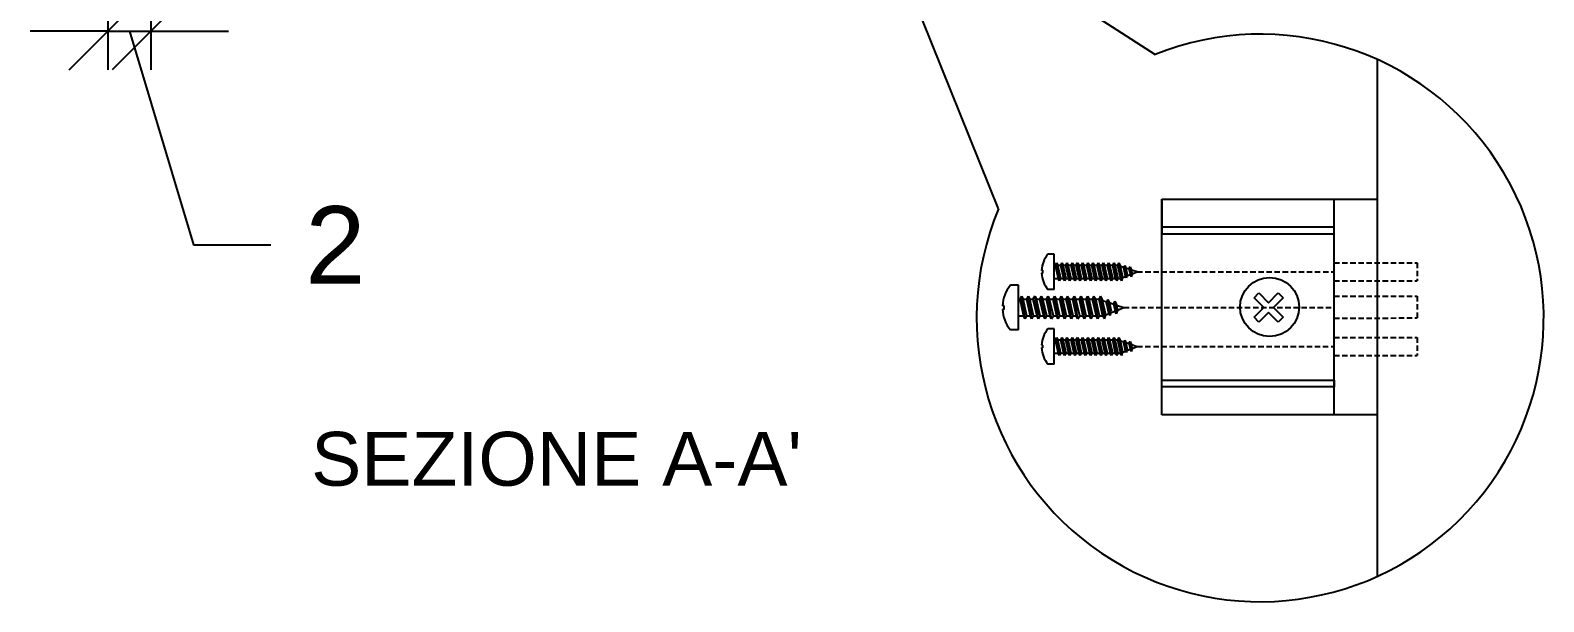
# Model space of a CAD drawing. Header units: millimetres. Extents: x 923 to 1301, y 1500 to 1757.
# Drawn here: x 1078.9 to 1149.2, y 1611.1 to 1637.6 of the extents above; entities that cross this region are included whole.
import ezdxf

# ---------------------------------------------------------------- set-up
doc = ezdxf.new("R2010")
doc.units = ezdxf.units.MM
doc.linetypes.add('HIDDEN', pattern=[0.375, 0.25, -0.125])
for name, color, linetype in [('ARREDI', 1, 'Continuous'), ('DETTAGLI', 9, 'Continuous'), ('QUOTE', 3, 'Continuous'), ('TRATTEGGIO', 5, 'HIDDEN'), ('VITI E CERNIERE', 8, 'Continuous')]:
    doc.layers.add(name, color=color, linetype=linetype)
doc.styles.add('ARIAL', font='arial.ttf')
doc.dimstyles.new('TICK_36', dxfattribs={"dimtxt": 3.6, "dimasz": 3.6, "dimexe": 1.8, "dimexo": 1.2, "dimgap": 1.8, "dimtad": 0, "dimdec": 0, "dimzin": 0, "dimdsep": 46, "dimtxsty": 'ARIAL', "dimblk": 'OBLIQUE', "dimcen": 1.8, "dimdle": 1.8, "dimclrd": 256, "dimclrt": 256, "dimadec": 0, "dimazin": 0, "dimtfac": 1, "dimtdec": 0, "dimtmove": 1, "dimatfit": 3, "dimldrblk": 'OPEN90', "dimfxl": 1, "dimtfill": 1, "dimtolj": 1, "dimtzin": 0, "dimarcsym": 0})

# ---------------------------------------------------------------- blocks, each defined once
blk = doc.blocks.new('_Oblique')
at = {"color": 0, "linetype": 'ByBlock', "lineweight": -2}
blk.add_line((-0.5, -0.5), (0.5, 0.5), dxfattribs=at)
blk = doc.blocks.new('*D155')
at = {"layer": 'Defpoints', "color": 0, "transparency": 16777216}
for p in [(1082.511, 1639.55), (1084.511, 1639.55), (1084.511, 1637.531)]:
    blk.add_point(p, dxfattribs=at)
at = {"layer": 'QUOTE', "color": 0, "lineweight": -2, "transparency": 16777216}
for p, q in [((1082.511, 1638.35), (1082.511, 1635.731)), ((1084.511, 1638.35), (1084.511, 1635.731))]:
    blk.add_line(p, q, dxfattribs=at)
at = {"layer": 'QUOTE', "lineweight": -2, "transparency": 16777216}
for p, q in [((1082.511, 1637.531), (1078.911, 1637.531)), ((1082.511, 1637.531), (1084.511, 1637.531)), ((1082.511, 1637.531), (1084.511, 1637.531)), ((1083.511, 1637.531), (1086.488, 1627.609)), ((1084.511, 1637.531), (1088.111, 1637.531)), ((1086.488, 1627.609), (1090.088, 1627.609))]:
    blk.add_line(p, q, dxfattribs=at)
at = {"layer": 'QUOTE', "lineweight": -2, "transparency": 16777216, "xscale": 3.6, "yscale": 3.6, "zscale": 3.6}
blk.add_blockref('_Oblique', (1082.511, 1637.531), dxfattribs=at)
at = {"layer": 'QUOTE', "lineweight": -2, "transparency": 16777216, "xscale": 3.6, "yscale": 3.6, "zscale": 3.6, "rotation": 180}
blk.add_blockref('_Oblique', (1084.511, 1637.531), dxfattribs=at)
at = {"layer": 'QUOTE', "transparency": 16777216, "insert": (1093.08, 1627.609), "char_height": 3.6, "attachment_point": 5, "style": 'ARIAL', "bg_fill": 3, "box_fill_scale": 1.1, "bg_fill_color": 256, "bg_fill_true_color": 13158600, "bg_fill_transparency": 0}
blk.add_mtext('\\A1;2', dxfattribs=at)
blk = doc.blocks.new('_Open90')
at = {"color": 0, "linetype": 'ByBlock', "lineweight": -2}
for p, q in [((-0.5, 0.5), (0, 0)), ((0, 0), (-1, 0)), ((0, 0), (-0.5, -0.5))]:
    blk.add_line(p, q, dxfattribs=at)

msp = doc.modelspace()

# ---------------------------------------------------------------- linework, layer by layer
for p, q in [((1126.451, 1627.186), (1126.16, 1627.186)), ((1126.451, 1627.186), (1126.16, 1627.186)), ((1126.451, 1625.546), (1126.451, 1627.186)), ((1126.451, 1625.546), (1126.451, 1627.186)), ((1125.926, 1626.432), (1125.87, 1626.432)), ((1125.926, 1626.432), (1125.87, 1626.432)), ((1125.926, 1626.301), (1125.87, 1626.301)), ((1125.926, 1626.301), (1125.87, 1626.301)), ((1125.926, 1626.301), (1125.926, 1626.432)), ((1125.926, 1626.301), (1125.926, 1626.432)), ((1126.451, 1626.675), (1126.502, 1626.675)), ((1126.451, 1626.675), (1126.502, 1626.675)), ((1126.564, 1626.783), (1126.502, 1626.675)), ((1126.564, 1626.783), (1126.502, 1626.675)), ((1126.502, 1626.675), (1126.639, 1626.058)), ((1126.502, 1626.675), (1126.639, 1626.058)), ((1126.564, 1626.783), (1126.626, 1626.675)), ((1126.702, 1625.949), (1126.564, 1626.783)), ((1126.564, 1626.783), (1126.626, 1626.675)), ((1126.702, 1625.949), (1126.564, 1626.783)), ((1126.626, 1626.675), (1126.743, 1626.675)), ((1126.764, 1626.058), (1126.626, 1626.675)), ((1126.626, 1626.675), (1126.743, 1626.675)), ((1126.764, 1626.058), (1126.626, 1626.675)), ((1126.805, 1626.783), (1126.743, 1626.675)), ((1126.805, 1626.783), (1126.743, 1626.675)), ((1126.743, 1626.675), (1126.881, 1626.058)), ((1126.743, 1626.675), (1126.881, 1626.058)), ((1126.805, 1626.783), (1126.867, 1626.675)), ((1126.943, 1625.949), (1126.805, 1626.783)), ((1126.805, 1626.783), (1126.867, 1626.675)), ((1126.943, 1625.949), (1126.805, 1626.783)), ((1126.867, 1626.675), (1126.984, 1626.675)), ((1127.005, 1626.058), (1126.867, 1626.675)), ((1126.867, 1626.675), (1126.984, 1626.675)), ((1127.005, 1626.058), (1126.867, 1626.675)), ((1127.046, 1626.783), (1126.984, 1626.675)), ((1127.046, 1626.783), (1126.984, 1626.675)), ((1126.984, 1626.675), (1127.122, 1626.058)), ((1126.984, 1626.675), (1127.122, 1626.058)), ((1127.046, 1626.783), (1127.109, 1626.675)), ((1127.184, 1625.949), (1127.046, 1626.783)), ((1127.046, 1626.783), (1127.109, 1626.675)), ((1127.184, 1625.949), (1127.046, 1626.783)), ((1127.109, 1626.675), (1127.225, 1626.675)), ((1127.246, 1626.058), (1127.109, 1626.675)), ((1127.109, 1626.675), (1127.225, 1626.675)), ((1127.246, 1626.058), (1127.109, 1626.675)), ((1127.287, 1626.783), (1127.225, 1626.675)), ((1127.287, 1626.783), (1127.225, 1626.675)), ((1127.225, 1626.675), (1127.363, 1626.058)), ((1127.225, 1626.675), (1127.363, 1626.058)), ((1127.287, 1626.783), (1127.35, 1626.675)), ((1127.425, 1625.949), (1127.287, 1626.783)), ((1127.287, 1626.783), (1127.35, 1626.675)), ((1127.425, 1625.949), (1127.287, 1626.783)), ((1127.35, 1626.675), (1127.466, 1626.675)), ((1127.488, 1626.058), (1127.35, 1626.675)), ((1127.35, 1626.675), (1127.466, 1626.675)), ((1127.488, 1626.058), (1127.35, 1626.675)), ((1127.529, 1626.783), (1127.466, 1626.675)), ((1127.529, 1626.783), (1127.466, 1626.675)), ((1127.466, 1626.675), (1127.604, 1626.058)), ((1127.466, 1626.675), (1127.604, 1626.058)), ((1127.529, 1626.783), (1127.591, 1626.675)), ((1127.666, 1625.949), (1127.529, 1626.783)), ((1127.529, 1626.783), (1127.591, 1626.675)), ((1127.666, 1625.949), (1127.529, 1626.783)), ((1127.591, 1626.675), (1127.707, 1626.675)), ((1127.729, 1626.058), (1127.591, 1626.675)), ((1127.591, 1626.675), (1127.707, 1626.675)), ((1127.729, 1626.058), (1127.591, 1626.675)), ((1127.77, 1626.783), (1127.707, 1626.675)), ((1127.77, 1626.783), (1127.707, 1626.675)), ((1127.707, 1626.675), (1127.845, 1626.058)), ((1127.707, 1626.675), (1127.845, 1626.058)), ((1127.77, 1626.783), (1127.832, 1626.675)), ((1127.908, 1625.949), (1127.77, 1626.783)), ((1127.77, 1626.783), (1127.832, 1626.675)), ((1127.908, 1625.949), (1127.77, 1626.783)), ((1127.832, 1626.675), (1127.949, 1626.675)), ((1127.97, 1626.058), (1127.832, 1626.675)), ((1127.832, 1626.675), (1127.949, 1626.675)), ((1127.97, 1626.058), (1127.832, 1626.675)), ((1128.011, 1626.783), (1127.949, 1626.675)), ((1128.011, 1626.783), (1127.949, 1626.675)), ((1127.949, 1626.675), (1128.086, 1626.058)), ((1127.949, 1626.675), (1128.086, 1626.058)), ((1128.011, 1626.783), (1128.073, 1626.675)), ((1128.149, 1625.949), (1128.011, 1626.783)), ((1128.011, 1626.783), (1128.073, 1626.675)), ((1128.149, 1625.949), (1128.011, 1626.783)), ((1128.073, 1626.675), (1128.19, 1626.675)), ((1128.211, 1626.058), (1128.073, 1626.675)), ((1128.073, 1626.675), (1128.19, 1626.675)), ((1128.211, 1626.058), (1128.073, 1626.675)), ((1128.252, 1626.783), (1128.19, 1626.675)), ((1128.252, 1626.783), (1128.19, 1626.675)), ((1128.19, 1626.675), (1128.328, 1626.058)), ((1128.19, 1626.675), (1128.328, 1626.058)), ((1128.252, 1626.783), (1128.314, 1626.675)), ((1128.39, 1625.949), (1128.252, 1626.783)), ((1128.252, 1626.783), (1128.314, 1626.675)), ((1128.39, 1625.949), (1128.252, 1626.783)), ((1128.314, 1626.675), (1128.431, 1626.675)), ((1128.452, 1626.058), (1128.314, 1626.675)), ((1128.314, 1626.675), (1128.431, 1626.675)), ((1128.452, 1626.058), (1128.314, 1626.675)), ((1128.493, 1626.783), (1128.431, 1626.675)), ((1128.493, 1626.783), (1128.431, 1626.675)), ((1128.431, 1626.675), (1128.569, 1626.058)), ((1128.431, 1626.675), (1128.569, 1626.058)), ((1128.493, 1626.783), (1128.556, 1626.675)), ((1128.631, 1625.949), (1128.493, 1626.783)), ((1128.493, 1626.783), (1128.556, 1626.675)), ((1128.631, 1625.949), (1128.493, 1626.783)), ((1128.556, 1626.675), (1128.672, 1626.675)), ((1128.693, 1626.058), (1128.556, 1626.675)), ((1128.556, 1626.675), (1128.672, 1626.675)), ((1128.693, 1626.058), (1128.556, 1626.675)), ((1128.734, 1626.783), (1128.672, 1626.675)), ((1128.734, 1626.783), (1128.672, 1626.675)), ((1128.672, 1626.675), (1128.81, 1626.058)), ((1128.672, 1626.675), (1128.81, 1626.058)), ((1128.734, 1626.783), (1128.797, 1626.675)), ((1128.872, 1625.949), (1128.734, 1626.783)), ((1128.734, 1626.783), (1128.797, 1626.675)), ((1128.872, 1625.949), (1128.734, 1626.783)), ((1128.797, 1626.675), (1128.913, 1626.675)), ((1128.935, 1626.058), (1128.797, 1626.675)), ((1128.797, 1626.675), (1128.913, 1626.675)), ((1128.935, 1626.058), (1128.797, 1626.675)), ((1128.976, 1626.783), (1128.913, 1626.675)), ((1128.976, 1626.783), (1128.913, 1626.675)), ((1128.913, 1626.675), (1129.051, 1626.058)), ((1128.913, 1626.675), (1129.051, 1626.058)), ((1128.976, 1626.783), (1129.038, 1626.675)), ((1129.113, 1625.949), (1128.976, 1626.783)), ((1128.976, 1626.783), (1129.038, 1626.675)), ((1129.113, 1625.949), (1128.976, 1626.783)), ((1129.038, 1626.675), (1129.154, 1626.675)), ((1129.176, 1626.058), (1129.038, 1626.675)), ((1129.038, 1626.675), (1129.154, 1626.675)), ((1129.176, 1626.058), (1129.038, 1626.675)), ((1129.217, 1626.783), (1129.154, 1626.675)), ((1129.217, 1626.783), (1129.154, 1626.675)), ((1129.154, 1626.675), (1129.292, 1626.058)), ((1129.154, 1626.675), (1129.292, 1626.058)), ((1129.217, 1626.783), (1129.279, 1626.675)), ((1129.355, 1625.949), (1129.217, 1626.783)), ((1129.217, 1626.783), (1129.279, 1626.675)), ((1129.355, 1625.949), (1129.217, 1626.783)), ((1129.279, 1626.675), (1129.396, 1626.675)), ((1129.417, 1626.058), (1129.279, 1626.675)), ((1129.279, 1626.675), (1129.396, 1626.675)), ((1129.417, 1626.058), (1129.279, 1626.675)), ((1129.458, 1626.783), (1129.396, 1626.675)), ((1129.458, 1626.783), (1129.396, 1626.675)), ((1129.396, 1626.675), (1129.533, 1626.058)), ((1129.396, 1626.675), (1129.533, 1626.058)), ((1129.458, 1626.783), (1129.53, 1626.63)), ((1129.596, 1625.949), (1129.458, 1626.783)), ((1129.458, 1626.783), (1129.53, 1626.63)), ((1129.596, 1625.949), (1129.458, 1626.783)), ((1129.53, 1626.63), (1129.683, 1626.579)), ((1129.648, 1626.103), (1129.53, 1626.63)), ((1129.53, 1626.63), (1129.683, 1626.579)), ((1129.648, 1626.103), (1129.53, 1626.63)), ((1129.648, 1626.103), (1129.766, 1626.15)), ((1129.648, 1626.103), (1129.766, 1626.15)), ((1129.727, 1626.656), (1129.665, 1626.548)), ((1129.727, 1626.656), (1129.665, 1626.548)), ((1129.665, 1626.548), (1129.746, 1626.185)), ((1129.665, 1626.548), (1129.746, 1626.185)), ((1129.809, 1626.077), (1129.727, 1626.656)), ((1129.727, 1626.656), (1129.8, 1626.503)), ((1129.809, 1626.077), (1129.727, 1626.656)), ((1129.727, 1626.656), (1129.8, 1626.503)), ((1129.809, 1626.077), (1129.746, 1626.185)), ((1129.809, 1626.077), (1129.746, 1626.185)), ((1129.779, 1626.546), (1129.93, 1626.496)), ((1129.779, 1626.546), (1129.93, 1626.496)), ((1129.861, 1626.23), (1129.8, 1626.503)), ((1129.861, 1626.23), (1129.8, 1626.503)), ((1129.809, 1626.077), (1129.861, 1626.23)), ((1129.809, 1626.077), (1129.861, 1626.23)), ((1129.844, 1626.18), (1129.988, 1626.237)), ((1129.844, 1626.18), (1129.988, 1626.237)), ((1129.844, 1626.18), (1129.856, 1626.185)), ((1129.844, 1626.18), (1129.856, 1626.185)), ((1129.977, 1626.598), (1129.927, 1626.511)), ((1129.977, 1626.598), (1129.927, 1626.511)), ((1129.927, 1626.511), (1129.992, 1626.221)), ((1129.927, 1626.511), (1129.992, 1626.221)), ((1130.042, 1626.135), (1129.977, 1626.598)), ((1129.977, 1626.598), (1130.035, 1626.475)), ((1130.042, 1626.135), (1129.977, 1626.598)), ((1129.977, 1626.598), (1130.035, 1626.475)), ((1130.042, 1626.135), (1129.992, 1626.221)), ((1130.042, 1626.135), (1129.992, 1626.221)), ((1130.083, 1626.257), (1130.035, 1626.475)), ((1130.083, 1626.257), (1130.035, 1626.475)), ((1130.038, 1626.46), (1130.307, 1626.37)), ((1130.038, 1626.46), (1130.307, 1626.37)), ((1130.042, 1626.135), (1130.083, 1626.257)), ((1130.042, 1626.135), (1130.083, 1626.257)), ((1130.08, 1626.273), (1130.307, 1626.363)), ((1130.08, 1626.273), (1130.307, 1626.363)), ((1124.793, 1625.745), (1124.423, 1625.745)), ((1124.793, 1625.745), (1124.423, 1625.745)), ((1124.793, 1623.665), (1124.793, 1625.745)), ((1124.793, 1623.665), (1124.793, 1625.745)), ((1126.451, 1625.546), (1126.16, 1625.546)), ((1126.451, 1625.546), (1126.16, 1625.546)), ((1126.451, 1626.058), (1126.639, 1626.058)), ((1126.451, 1626.058), (1126.639, 1626.058)), ((1126.702, 1625.949), (1126.639, 1626.058)), ((1126.702, 1625.949), (1126.639, 1626.058)), ((1126.702, 1625.949), (1126.764, 1626.058)), ((1126.702, 1625.949), (1126.764, 1626.058)), ((1126.764, 1626.058), (1126.881, 1626.058)), ((1126.764, 1626.058), (1126.881, 1626.058)), ((1126.943, 1625.949), (1126.881, 1626.058)), ((1126.943, 1625.949), (1126.881, 1626.058)), ((1126.943, 1625.949), (1127.005, 1626.058)), ((1126.943, 1625.949), (1127.005, 1626.058)), ((1127.005, 1626.058), (1127.122, 1626.058)), ((1127.005, 1626.058), (1127.122, 1626.058)), ((1127.184, 1625.949), (1127.122, 1626.058)), ((1127.184, 1625.949), (1127.122, 1626.058)), ((1127.184, 1625.949), (1127.246, 1626.058)), ((1127.184, 1625.949), (1127.246, 1626.058)), ((1127.246, 1626.058), (1127.363, 1626.058)), ((1127.246, 1626.058), (1127.363, 1626.058)), ((1127.425, 1625.949), (1127.363, 1626.058)), ((1127.425, 1625.949), (1127.363, 1626.058)), ((1127.425, 1625.949), (1127.488, 1626.058)), ((1127.425, 1625.949), (1127.488, 1626.058)), ((1127.488, 1626.058), (1127.604, 1626.058)), ((1127.488, 1626.058), (1127.604, 1626.058)), ((1127.666, 1625.949), (1127.604, 1626.058)), ((1127.666, 1625.949), (1127.604, 1626.058)), ((1127.666, 1625.949), (1127.729, 1626.058)), ((1127.666, 1625.949), (1127.729, 1626.058)), ((1127.729, 1626.058), (1127.845, 1626.058)), ((1127.729, 1626.058), (1127.845, 1626.058)), ((1127.908, 1625.949), (1127.845, 1626.058)), ((1127.908, 1625.949), (1127.845, 1626.058)), ((1127.908, 1625.949), (1127.97, 1626.058)), ((1127.908, 1625.949), (1127.97, 1626.058)), ((1127.97, 1626.058), (1128.086, 1626.058)), ((1127.97, 1626.058), (1128.086, 1626.058)), ((1128.149, 1625.949), (1128.086, 1626.058)), ((1128.149, 1625.949), (1128.086, 1626.058)), ((1128.149, 1625.949), (1128.211, 1626.058)), ((1128.149, 1625.949), (1128.211, 1626.058)), ((1128.211, 1626.058), (1128.328, 1626.058)), ((1128.211, 1626.058), (1128.328, 1626.058)), ((1128.39, 1625.949), (1128.328, 1626.058)), ((1128.39, 1625.949), (1128.328, 1626.058)), ((1128.39, 1625.949), (1128.452, 1626.058)), ((1128.39, 1625.949), (1128.452, 1626.058)), ((1128.452, 1626.058), (1128.569, 1626.058)), ((1128.452, 1626.058), (1128.569, 1626.058)), ((1128.631, 1625.949), (1128.569, 1626.058)), ((1128.631, 1625.949), (1128.569, 1626.058)), ((1128.631, 1625.949), (1128.693, 1626.058)), ((1128.631, 1625.949), (1128.693, 1626.058)), ((1128.693, 1626.058), (1128.81, 1626.058)), ((1128.693, 1626.058), (1128.81, 1626.058)), ((1128.872, 1625.949), (1128.81, 1626.058)), ((1128.872, 1625.949), (1128.81, 1626.058)), ((1128.872, 1625.949), (1128.935, 1626.058)), ((1128.872, 1625.949), (1128.935, 1626.058)), ((1128.935, 1626.058), (1129.051, 1626.058)), ((1128.935, 1626.058), (1129.051, 1626.058)), ((1129.113, 1625.949), (1129.051, 1626.058)), ((1129.113, 1625.949), (1129.051, 1626.058)), ((1129.113, 1625.949), (1129.176, 1626.058)), ((1129.113, 1625.949), (1129.176, 1626.058)), ((1129.176, 1626.058), (1129.292, 1626.058)), ((1129.176, 1626.058), (1129.292, 1626.058)), ((1129.355, 1625.949), (1129.292, 1626.058)), ((1129.355, 1625.949), (1129.292, 1626.058)), ((1129.355, 1625.949), (1129.417, 1626.058)), ((1129.355, 1625.949), (1129.417, 1626.058)), ((1129.417, 1626.058), (1129.533, 1626.058)), ((1129.417, 1626.058), (1129.533, 1626.058)), ((1129.596, 1625.949), (1129.533, 1626.058)), ((1129.596, 1625.949), (1129.533, 1626.058)), ((1129.596, 1625.949), (1129.648, 1626.103)), ((1129.596, 1625.949), (1129.648, 1626.103)), ((1124.127, 1624.788), (1124.056, 1624.788)), ((1124.127, 1624.788), (1124.056, 1624.788)), ((1124.127, 1624.621), (1124.127, 1624.788)), ((1124.127, 1624.621), (1124.127, 1624.788)), ((1124.793, 1625.096), (1124.857, 1625.096)), ((1124.793, 1625.096), (1124.857, 1625.096)), ((1124.936, 1625.233), (1124.857, 1625.096)), ((1124.936, 1625.233), (1124.857, 1625.096)), ((1124.857, 1625.096), (1125.032, 1624.313)), ((1124.857, 1625.096), (1125.032, 1624.313)), ((1124.936, 1625.233), (1125.015, 1625.096)), ((1125.111, 1624.176), (1124.936, 1625.233)), ((1124.936, 1625.233), (1125.015, 1625.096)), ((1125.111, 1624.176), (1124.936, 1625.233)), ((1125.015, 1625.096), (1125.163, 1625.096)), ((1125.19, 1624.313), (1125.015, 1625.096)), ((1125.015, 1625.096), (1125.163, 1625.096)), ((1125.19, 1624.313), (1125.015, 1625.096)), ((1125.242, 1625.233), (1125.163, 1625.096)), ((1125.242, 1625.233), (1125.163, 1625.096)), ((1125.163, 1625.096), (1125.338, 1624.313)), ((1125.163, 1625.096), (1125.338, 1624.313)), ((1125.242, 1625.233), (1125.321, 1625.096)), ((1125.417, 1624.176), (1125.242, 1625.233)), ((1125.242, 1625.233), (1125.321, 1625.096)), ((1125.417, 1624.176), (1125.242, 1625.233)), ((1125.321, 1625.096), (1125.469, 1625.096)), ((1125.496, 1624.313), (1125.321, 1625.096)), ((1125.321, 1625.096), (1125.469, 1625.096)), ((1125.496, 1624.313), (1125.321, 1625.096)), ((1125.548, 1625.233), (1125.469, 1625.096)), ((1125.548, 1625.233), (1125.469, 1625.096)), ((1125.469, 1625.096), (1125.644, 1624.313)), ((1125.469, 1625.096), (1125.644, 1624.313)), ((1125.548, 1625.233), (1125.627, 1625.096)), ((1125.723, 1624.176), (1125.548, 1625.233)), ((1125.548, 1625.233), (1125.627, 1625.096)), ((1125.723, 1624.176), (1125.548, 1625.233)), ((1125.627, 1625.096), (1125.775, 1625.096)), ((1125.802, 1624.313), (1125.627, 1625.096)), ((1125.627, 1625.096), (1125.775, 1625.096)), ((1125.802, 1624.313), (1125.627, 1625.096)), ((1125.854, 1625.233), (1125.775, 1625.096)), ((1125.854, 1625.233), (1125.775, 1625.096)), ((1125.775, 1625.096), (1125.95, 1624.313)), ((1125.775, 1625.096), (1125.95, 1624.313)), ((1125.854, 1625.233), (1125.933, 1625.096)), ((1126.029, 1624.176), (1125.854, 1625.233)), ((1125.854, 1625.233), (1125.933, 1625.096)), ((1126.029, 1624.176), (1125.854, 1625.233)), ((1125.933, 1625.096), (1126.081, 1625.096)), ((1126.108, 1624.313), (1125.933, 1625.096)), ((1125.933, 1625.096), (1126.081, 1625.096)), ((1126.108, 1624.313), (1125.933, 1625.096)), ((1126.16, 1625.233), (1126.081, 1625.096)), ((1126.16, 1625.233), (1126.081, 1625.096)), ((1126.081, 1625.096), (1126.256, 1624.313)), ((1126.081, 1625.096), (1126.256, 1624.313)), ((1126.16, 1625.233), (1126.239, 1625.096)), ((1126.335, 1624.176), (1126.16, 1625.233)), ((1126.16, 1625.233), (1126.239, 1625.096)), ((1126.335, 1624.176), (1126.16, 1625.233)), ((1126.239, 1625.096), (1126.387, 1625.096)), ((1126.414, 1624.313), (1126.239, 1625.096)), ((1126.239, 1625.096), (1126.387, 1625.096)), ((1126.414, 1624.313), (1126.239, 1625.096)), ((1126.466, 1625.233), (1126.387, 1625.096)), ((1126.466, 1625.233), (1126.387, 1625.096)), ((1126.387, 1625.096), (1126.561, 1624.313)), ((1126.387, 1625.096), (1126.561, 1624.313)), ((1126.466, 1625.233), (1126.545, 1625.096)), ((1126.641, 1624.176), (1126.466, 1625.233)), ((1126.466, 1625.233), (1126.545, 1625.096)), ((1126.641, 1624.176), (1126.466, 1625.233)), ((1126.545, 1625.096), (1126.693, 1625.096)), ((1126.72, 1624.313), (1126.545, 1625.096)), ((1126.545, 1625.096), (1126.693, 1625.096)), ((1126.72, 1624.313), (1126.545, 1625.096)), ((1126.772, 1625.233), (1126.693, 1625.096)), ((1126.772, 1625.233), (1126.693, 1625.096)), ((1126.693, 1625.096), (1126.867, 1624.313)), ((1126.693, 1625.096), (1126.867, 1624.313)), ((1126.772, 1625.233), (1126.851, 1625.096)), ((1126.946, 1624.176), (1126.772, 1625.233)), ((1126.772, 1625.233), (1126.851, 1625.096)), ((1126.946, 1624.176), (1126.772, 1625.233)), ((1126.851, 1625.096), (1126.998, 1625.096)), ((1127.026, 1624.313), (1126.851, 1625.096)), ((1126.851, 1625.096), (1126.998, 1625.096)), ((1127.026, 1624.313), (1126.851, 1625.096)), ((1127.078, 1625.233), (1126.998, 1625.096)), ((1127.078, 1625.233), (1126.998, 1625.096)), ((1126.998, 1625.096), (1127.173, 1624.313)), ((1126.998, 1625.096), (1127.173, 1624.313)), ((1127.078, 1625.233), (1127.157, 1625.096)), ((1127.252, 1624.176), (1127.078, 1625.233)), ((1127.078, 1625.233), (1127.157, 1625.096)), ((1127.252, 1624.176), (1127.078, 1625.233)), ((1127.157, 1625.096), (1127.304, 1625.096)), ((1127.332, 1624.313), (1127.157, 1625.096)), ((1127.157, 1625.096), (1127.304, 1625.096)), ((1127.332, 1624.313), (1127.157, 1625.096)), ((1127.384, 1625.233), (1127.304, 1625.096)), ((1127.384, 1625.233), (1127.304, 1625.096)), ((1127.304, 1625.096), (1127.479, 1624.313)), ((1127.304, 1625.096), (1127.479, 1624.313)), ((1127.384, 1625.233), (1127.463, 1625.096)), ((1127.558, 1624.176), (1127.384, 1625.233)), ((1127.384, 1625.233), (1127.463, 1625.096)), ((1127.558, 1624.176), (1127.384, 1625.233)), ((1127.463, 1625.096), (1127.61, 1625.096)), ((1127.637, 1624.313), (1127.463, 1625.096)), ((1127.463, 1625.096), (1127.61, 1625.096)), ((1127.637, 1624.313), (1127.463, 1625.096)), ((1127.689, 1625.233), (1127.61, 1625.096)), ((1127.689, 1625.233), (1127.61, 1625.096)), ((1127.61, 1625.096), (1127.785, 1624.313)), ((1127.61, 1625.096), (1127.785, 1624.313)), ((1127.689, 1625.233), (1127.769, 1625.096)), ((1127.864, 1624.176), (1127.689, 1625.233)), ((1127.689, 1625.233), (1127.769, 1625.096)), ((1127.864, 1624.176), (1127.689, 1625.233)), ((1127.769, 1625.096), (1127.916, 1625.096)), ((1127.943, 1624.313), (1127.769, 1625.096)), ((1127.769, 1625.096), (1127.916, 1625.096)), ((1127.943, 1624.313), (1127.769, 1625.096)), ((1127.995, 1625.233), (1127.916, 1625.096)), ((1127.995, 1625.233), (1127.916, 1625.096)), ((1127.916, 1625.096), (1128.091, 1624.313)), ((1127.916, 1625.096), (1128.091, 1624.313)), ((1127.995, 1625.233), (1128.075, 1625.096)), ((1128.17, 1624.176), (1127.995, 1625.233)), ((1127.995, 1625.233), (1128.075, 1625.096)), ((1128.17, 1624.176), (1127.995, 1625.233)), ((1128.075, 1625.096), (1128.222, 1625.096)), ((1128.249, 1624.313), (1128.075, 1625.096)), ((1128.075, 1625.096), (1128.222, 1625.096)), ((1128.249, 1624.313), (1128.075, 1625.096)), ((1128.301, 1625.233), (1128.222, 1625.096)), ((1128.301, 1625.233), (1128.222, 1625.096)), ((1128.222, 1625.096), (1128.397, 1624.313)), ((1128.222, 1625.096), (1128.397, 1624.313)), ((1128.301, 1625.233), (1128.38, 1625.096)), ((1128.476, 1624.176), (1128.301, 1625.233)), ((1128.301, 1625.233), (1128.38, 1625.096)), ((1128.476, 1624.176), (1128.301, 1625.233)), ((1128.38, 1625.096), (1128.528, 1625.096)), ((1128.555, 1624.313), (1128.38, 1625.096)), ((1128.38, 1625.096), (1128.528, 1625.096)), ((1128.555, 1624.313), (1128.38, 1625.096)), ((1128.607, 1625.233), (1128.528, 1625.096)), ((1128.607, 1625.233), (1128.528, 1625.096)), ((1128.528, 1625.096), (1128.703, 1624.313)), ((1128.528, 1625.096), (1128.703, 1624.313)), ((1128.607, 1625.233), (1128.699, 1625.039)), ((1128.782, 1624.176), (1128.607, 1625.233)), ((1128.607, 1625.233), (1128.699, 1625.039)), ((1128.782, 1624.176), (1128.607, 1625.233)), ((1128.699, 1625.039), (1128.893, 1624.974)), ((1128.848, 1624.37), (1128.699, 1625.039)), ((1128.699, 1625.039), (1128.893, 1624.974)), ((1128.848, 1624.37), (1128.699, 1625.039)), ((1128.949, 1625.072), (1128.87, 1624.935)), ((1128.949, 1625.072), (1128.87, 1624.935)), ((1128.87, 1624.935), (1128.973, 1624.474)), ((1128.87, 1624.935), (1128.973, 1624.474)), ((1129.052, 1624.337), (1128.949, 1625.072)), ((1128.949, 1625.072), (1129.041, 1624.878)), ((1129.052, 1624.337), (1128.949, 1625.072)), ((1128.949, 1625.072), (1129.041, 1624.878)), ((1129.015, 1624.933), (1129.206, 1624.869)), ((1129.015, 1624.933), (1129.206, 1624.869)), ((1129.118, 1624.532), (1129.041, 1624.878)), ((1129.118, 1624.532), (1129.041, 1624.878)), ((1129.265, 1624.999), (1129.202, 1624.889)), ((1129.265, 1624.999), (1129.202, 1624.889)), ((1129.202, 1624.889), (1129.284, 1624.52)), ((1129.202, 1624.889), (1129.284, 1624.52)), ((1129.348, 1624.411), (1129.265, 1624.999)), ((1129.265, 1624.999), (1129.339, 1624.843)), ((1129.348, 1624.411), (1129.265, 1624.999)), ((1129.265, 1624.999), (1129.339, 1624.843)), ((1129.401, 1624.566), (1129.339, 1624.843)), ((1129.401, 1624.566), (1129.339, 1624.843)), ((1129.343, 1624.823), (1129.685, 1624.709)), ((1129.343, 1624.823), (1129.685, 1624.709)), ((1124.127, 1624.621), (1124.056, 1624.621)), ((1124.127, 1624.621), (1124.056, 1624.621)), ((1124.793, 1624.313), (1125.032, 1624.313)), ((1124.793, 1624.313), (1125.032, 1624.313)), ((1125.111, 1624.176), (1125.032, 1624.313)), ((1125.111, 1624.176), (1125.032, 1624.313)), ((1125.111, 1624.176), (1125.19, 1624.313)), ((1125.111, 1624.176), (1125.19, 1624.313)), ((1125.19, 1624.313), (1125.338, 1624.313)), ((1125.19, 1624.313), (1125.338, 1624.313)), ((1125.417, 1624.176), (1125.338, 1624.313)), ((1125.417, 1624.176), (1125.338, 1624.313)), ((1125.417, 1624.176), (1125.496, 1624.313)), ((1125.417, 1624.176), (1125.496, 1624.313)), ((1125.496, 1624.313), (1125.644, 1624.313)), ((1125.496, 1624.313), (1125.644, 1624.313)), ((1125.723, 1624.176), (1125.644, 1624.313)), ((1125.723, 1624.176), (1125.644, 1624.313)), ((1125.723, 1624.176), (1125.802, 1624.313)), ((1125.723, 1624.176), (1125.802, 1624.313)), ((1125.802, 1624.313), (1125.95, 1624.313)), ((1125.802, 1624.313), (1125.95, 1624.313)), ((1126.029, 1624.176), (1125.95, 1624.313)), ((1126.029, 1624.176), (1125.95, 1624.313)), ((1126.029, 1624.176), (1126.108, 1624.313)), ((1126.029, 1624.176), (1126.108, 1624.313)), ((1126.108, 1624.313), (1126.256, 1624.313)), ((1126.108, 1624.313), (1126.256, 1624.313)), ((1126.335, 1624.176), (1126.256, 1624.313)), ((1126.335, 1624.176), (1126.256, 1624.313)), ((1126.335, 1624.176), (1126.414, 1624.313)), ((1126.335, 1624.176), (1126.414, 1624.313)), ((1126.414, 1624.313), (1126.561, 1624.313)), ((1126.414, 1624.313), (1126.561, 1624.313)), ((1126.641, 1624.176), (1126.561, 1624.313)), ((1126.641, 1624.176), (1126.561, 1624.313)), ((1126.641, 1624.176), (1126.72, 1624.313)), ((1126.641, 1624.176), (1126.72, 1624.313)), ((1126.72, 1624.313), (1126.867, 1624.313)), ((1126.72, 1624.313), (1126.867, 1624.313)), ((1126.946, 1624.176), (1126.867, 1624.313)), ((1126.946, 1624.176), (1126.867, 1624.313)), ((1126.946, 1624.176), (1127.026, 1624.313)), ((1126.946, 1624.176), (1127.026, 1624.313)), ((1127.026, 1624.313), (1127.173, 1624.313)), ((1127.026, 1624.313), (1127.173, 1624.313)), ((1127.252, 1624.176), (1127.173, 1624.313)), ((1127.252, 1624.176), (1127.173, 1624.313)), ((1127.252, 1624.176), (1127.332, 1624.313)), ((1127.252, 1624.176), (1127.332, 1624.313)), ((1127.332, 1624.313), (1127.479, 1624.313)), ((1127.332, 1624.313), (1127.479, 1624.313)), ((1127.558, 1624.176), (1127.479, 1624.313)), ((1127.558, 1624.176), (1127.479, 1624.313)), ((1127.558, 1624.176), (1127.637, 1624.313)), ((1127.558, 1624.176), (1127.637, 1624.313)), ((1127.637, 1624.313), (1127.785, 1624.313)), ((1127.637, 1624.313), (1127.785, 1624.313)), ((1127.864, 1624.176), (1127.785, 1624.313)), ((1127.864, 1624.176), (1127.785, 1624.313)), ((1127.864, 1624.176), (1127.943, 1624.313)), ((1127.864, 1624.176), (1127.943, 1624.313)), ((1127.943, 1624.313), (1128.091, 1624.313)), ((1127.943, 1624.313), (1128.091, 1624.313)), ((1128.17, 1624.176), (1128.091, 1624.313)), ((1128.17, 1624.176), (1128.091, 1624.313)), ((1128.17, 1624.176), (1128.249, 1624.313)), ((1128.17, 1624.176), (1128.249, 1624.313)), ((1128.249, 1624.313), (1128.397, 1624.313)), ((1128.249, 1624.313), (1128.397, 1624.313)), ((1128.476, 1624.176), (1128.397, 1624.313)), ((1128.476, 1624.176), (1128.397, 1624.313)), ((1128.476, 1624.176), (1128.555, 1624.313)), ((1128.476, 1624.176), (1128.555, 1624.313)), ((1128.555, 1624.313), (1128.703, 1624.313)), ((1128.555, 1624.313), (1128.703, 1624.313)), ((1128.782, 1624.176), (1128.703, 1624.313)), ((1128.782, 1624.176), (1128.703, 1624.313)), ((1128.782, 1624.176), (1128.848, 1624.37)), ((1128.782, 1624.176), (1128.848, 1624.37)), ((1128.848, 1624.37), (1128.999, 1624.43)), ((1128.848, 1624.37), (1128.999, 1624.43)), ((1129.052, 1624.337), (1128.973, 1624.474)), ((1129.052, 1624.337), (1128.973, 1624.474)), ((1129.052, 1624.337), (1129.118, 1624.532)), ((1129.052, 1624.337), (1129.118, 1624.532)), ((1129.097, 1624.469), (1129.28, 1624.541)), ((1129.097, 1624.469), (1129.28, 1624.541)), ((1129.097, 1624.469), (1129.112, 1624.474)), ((1129.097, 1624.469), (1129.112, 1624.474)), ((1129.348, 1624.411), (1129.284, 1624.52)), ((1129.348, 1624.411), (1129.284, 1624.52)), ((1129.348, 1624.411), (1129.401, 1624.566)), ((1129.348, 1624.411), (1129.401, 1624.566)), ((1129.396, 1624.587), (1129.685, 1624.701)), ((1129.396, 1624.587), (1129.685, 1624.701)), ((1124.793, 1623.665), (1124.423, 1623.665)), ((1124.793, 1623.665), (1124.423, 1623.665)), ((1126.451, 1623.722), (1126.16, 1623.722)), ((1126.451, 1623.722), (1126.16, 1623.722)), ((1126.451, 1622.082), (1126.451, 1623.722)), ((1126.451, 1622.082), (1126.451, 1623.722)), ((1126.564, 1623.318), (1126.502, 1623.21)), ((1126.564, 1623.318), (1126.502, 1623.21)), ((1126.564, 1623.318), (1126.626, 1623.21)), ((1126.702, 1622.485), (1126.564, 1623.318)), ((1126.564, 1623.318), (1126.626, 1623.21)), ((1126.702, 1622.485), (1126.564, 1623.318)), ((1126.805, 1623.318), (1126.743, 1623.21)), ((1126.805, 1623.318), (1126.743, 1623.21)), ((1126.805, 1623.318), (1126.867, 1623.21)), ((1126.943, 1622.485), (1126.805, 1623.318)), ((1126.805, 1623.318), (1126.867, 1623.21)), ((1126.943, 1622.485), (1126.805, 1623.318)), ((1127.046, 1623.318), (1126.984, 1623.21)), ((1127.046, 1623.318), (1126.984, 1623.21)), ((1127.046, 1623.318), (1127.109, 1623.21)), ((1127.184, 1622.485), (1127.046, 1623.318)), ((1127.046, 1623.318), (1127.109, 1623.21)), ((1127.184, 1622.485), (1127.046, 1623.318)), ((1127.287, 1623.318), (1127.225, 1623.21)), ((1127.287, 1623.318), (1127.225, 1623.21)), ((1127.287, 1623.318), (1127.35, 1623.21)), ((1127.425, 1622.485), (1127.287, 1623.318)), ((1127.287, 1623.318), (1127.35, 1623.21)), ((1127.425, 1622.485), (1127.287, 1623.318)), ((1127.529, 1623.318), (1127.466, 1623.21)), ((1127.529, 1623.318), (1127.466, 1623.21)), ((1127.529, 1623.318), (1127.591, 1623.21)), ((1127.666, 1622.485), (1127.529, 1623.318)), ((1127.529, 1623.318), (1127.591, 1623.21)), ((1127.666, 1622.485), (1127.529, 1623.318)), ((1127.77, 1623.318), (1127.707, 1623.21)), ((1127.77, 1623.318), (1127.707, 1623.21)), ((1127.77, 1623.318), (1127.832, 1623.21)), ((1127.908, 1622.485), (1127.77, 1623.318)), ((1127.77, 1623.318), (1127.832, 1623.21)), ((1127.908, 1622.485), (1127.77, 1623.318)), ((1128.011, 1623.318), (1127.949, 1623.21)), ((1128.011, 1623.318), (1127.949, 1623.21)), ((1128.011, 1623.318), (1128.073, 1623.21)), ((1128.149, 1622.485), (1128.011, 1623.318)), ((1128.011, 1623.318), (1128.073, 1623.21)), ((1128.149, 1622.485), (1128.011, 1623.318)), ((1128.252, 1623.318), (1128.19, 1623.21)), ((1128.252, 1623.318), (1128.19, 1623.21)), ((1128.252, 1623.318), (1128.314, 1623.21)), ((1128.39, 1622.485), (1128.252, 1623.318)), ((1128.252, 1623.318), (1128.314, 1623.21)), ((1128.39, 1622.485), (1128.252, 1623.318)), ((1128.493, 1623.318), (1128.431, 1623.21)), ((1128.493, 1623.318), (1128.431, 1623.21)), ((1128.493, 1623.318), (1128.556, 1623.21)), ((1128.631, 1622.485), (1128.493, 1623.318)), ((1128.493, 1623.318), (1128.556, 1623.21)), ((1128.631, 1622.485), (1128.493, 1623.318)), ((1128.734, 1623.318), (1128.672, 1623.21)), ((1128.734, 1623.318), (1128.672, 1623.21)), ((1128.734, 1623.318), (1128.797, 1623.21)), ((1128.872, 1622.485), (1128.734, 1623.318)), ((1128.734, 1623.318), (1128.797, 1623.21)), ((1128.872, 1622.485), (1128.734, 1623.318)), ((1128.976, 1623.318), (1128.913, 1623.21)), ((1128.976, 1623.318), (1128.913, 1623.21)), ((1128.976, 1623.318), (1129.038, 1623.21)), ((1129.113, 1622.485), (1128.976, 1623.318)), ((1128.976, 1623.318), (1129.038, 1623.21)), ((1129.113, 1622.485), (1128.976, 1623.318)), ((1129.217, 1623.318), (1129.154, 1623.21)), ((1129.217, 1623.318), (1129.154, 1623.21)), ((1129.217, 1623.318), (1129.279, 1623.21)), ((1129.355, 1622.485), (1129.217, 1623.318)), ((1129.217, 1623.318), (1129.279, 1623.21)), ((1129.355, 1622.485), (1129.217, 1623.318)), ((1129.458, 1623.318), (1129.396, 1623.21)), ((1129.458, 1623.318), (1129.396, 1623.21)), ((1129.458, 1623.318), (1129.53, 1623.165)), ((1129.596, 1622.485), (1129.458, 1623.318)), ((1129.458, 1623.318), (1129.53, 1623.165)), ((1129.596, 1622.485), (1129.458, 1623.318)), ((1125.926, 1622.967), (1125.87, 1622.967)), ((1125.926, 1622.967), (1125.87, 1622.967)), ((1125.926, 1622.836), (1125.87, 1622.836)), ((1125.926, 1622.836), (1125.87, 1622.836)), ((1125.926, 1622.836), (1125.926, 1622.967)), ((1125.926, 1622.836), (1125.926, 1622.967)), ((1126.451, 1623.21), (1126.502, 1623.21)), ((1126.451, 1623.21), (1126.502, 1623.21)), ((1126.502, 1623.21), (1126.639, 1622.593)), ((1126.502, 1623.21), (1126.639, 1622.593)), ((1126.626, 1623.21), (1126.743, 1623.21)), ((1126.764, 1622.593), (1126.626, 1623.21)), ((1126.626, 1623.21), (1126.743, 1623.21)), ((1126.764, 1622.593), (1126.626, 1623.21)), ((1126.743, 1623.21), (1126.881, 1622.593)), ((1126.743, 1623.21), (1126.881, 1622.593)), ((1126.867, 1623.21), (1126.984, 1623.21)), ((1127.005, 1622.593), (1126.867, 1623.21)), ((1126.867, 1623.21), (1126.984, 1623.21)), ((1127.005, 1622.593), (1126.867, 1623.21)), ((1126.984, 1623.21), (1127.122, 1622.593)), ((1126.984, 1623.21), (1127.122, 1622.593)), ((1127.109, 1623.21), (1127.225, 1623.21)), ((1127.246, 1622.593), (1127.109, 1623.21)), ((1127.109, 1623.21), (1127.225, 1623.21)), ((1127.246, 1622.593), (1127.109, 1623.21)), ((1127.225, 1623.21), (1127.363, 1622.593)), ((1127.225, 1623.21), (1127.363, 1622.593)), ((1127.35, 1623.21), (1127.466, 1623.21)), ((1127.488, 1622.593), (1127.35, 1623.21)), ((1127.35, 1623.21), (1127.466, 1623.21)), ((1127.488, 1622.593), (1127.35, 1623.21)), ((1127.466, 1623.21), (1127.604, 1622.593)), ((1127.466, 1623.21), (1127.604, 1622.593)), ((1127.591, 1623.21), (1127.707, 1623.21)), ((1127.729, 1622.593), (1127.591, 1623.21)), ((1127.591, 1623.21), (1127.707, 1623.21)), ((1127.729, 1622.593), (1127.591, 1623.21)), ((1127.707, 1623.21), (1127.845, 1622.593)), ((1127.707, 1623.21), (1127.845, 1622.593)), ((1127.832, 1623.21), (1127.949, 1623.21)), ((1127.97, 1622.593), (1127.832, 1623.21)), ((1127.832, 1623.21), (1127.949, 1623.21)), ((1127.97, 1622.593), (1127.832, 1623.21)), ((1127.949, 1623.21), (1128.086, 1622.593)), ((1127.949, 1623.21), (1128.086, 1622.593)), ((1128.073, 1623.21), (1128.19, 1623.21)), ((1128.211, 1622.593), (1128.073, 1623.21)), ((1128.073, 1623.21), (1128.19, 1623.21)), ((1128.211, 1622.593), (1128.073, 1623.21)), ((1128.19, 1623.21), (1128.328, 1622.593)), ((1128.19, 1623.21), (1128.328, 1622.593)), ((1128.314, 1623.21), (1128.431, 1623.21)), ((1128.452, 1622.593), (1128.314, 1623.21)), ((1128.314, 1623.21), (1128.431, 1623.21)), ((1128.452, 1622.593), (1128.314, 1623.21)), ((1128.431, 1623.21), (1128.569, 1622.593)), ((1128.431, 1623.21), (1128.569, 1622.593)), ((1128.556, 1623.21), (1128.672, 1623.21)), ((1128.693, 1622.593), (1128.556, 1623.21)), ((1128.556, 1623.21), (1128.672, 1623.21)), ((1128.693, 1622.593), (1128.556, 1623.21)), ((1128.672, 1623.21), (1128.81, 1622.593)), ((1128.672, 1623.21), (1128.81, 1622.593)), ((1128.797, 1623.21), (1128.913, 1623.21)), ((1128.935, 1622.593), (1128.797, 1623.21)), ((1128.797, 1623.21), (1128.913, 1623.21)), ((1128.935, 1622.593), (1128.797, 1623.21)), ((1128.913, 1623.21), (1129.051, 1622.593)), ((1128.913, 1623.21), (1129.051, 1622.593)), ((1129.038, 1623.21), (1129.154, 1623.21)), ((1129.176, 1622.593), (1129.038, 1623.21)), ((1129.038, 1623.21), (1129.154, 1623.21)), ((1129.176, 1622.593), (1129.038, 1623.21)), ((1129.154, 1623.21), (1129.292, 1622.593)), ((1129.154, 1623.21), (1129.292, 1622.593)), ((1129.279, 1623.21), (1129.396, 1623.21)), ((1129.417, 1622.593), (1129.279, 1623.21)), ((1129.279, 1623.21), (1129.396, 1623.21)), ((1129.417, 1622.593), (1129.279, 1623.21)), ((1129.396, 1623.21), (1129.533, 1622.593)), ((1129.396, 1623.21), (1129.533, 1622.593)), ((1129.53, 1623.165), (1129.683, 1623.114)), ((1129.648, 1622.638), (1129.53, 1623.165)), ((1129.53, 1623.165), (1129.683, 1623.114)), ((1129.648, 1622.638), (1129.53, 1623.165)), ((1129.596, 1622.485), (1129.648, 1622.638)), ((1129.596, 1622.485), (1129.648, 1622.638)), ((1129.648, 1622.638), (1129.766, 1622.685)), ((1129.648, 1622.638), (1129.766, 1622.685)), ((1129.727, 1623.191), (1129.665, 1623.083)), ((1129.727, 1623.191), (1129.665, 1623.083)), ((1129.665, 1623.083), (1129.746, 1622.72)), ((1129.665, 1623.083), (1129.746, 1622.72)), ((1129.809, 1622.612), (1129.727, 1623.191)), ((1129.727, 1623.191), (1129.8, 1623.038)), ((1129.809, 1622.612), (1129.727, 1623.191)), ((1129.727, 1623.191), (1129.8, 1623.038)), ((1129.809, 1622.612), (1129.746, 1622.72)), ((1129.809, 1622.612), (1129.746, 1622.72)), ((1129.779, 1623.082), (1129.93, 1623.031)), ((1129.779, 1623.082), (1129.93, 1623.031)), ((1129.861, 1622.765), (1129.8, 1623.038)), ((1129.861, 1622.765), (1129.8, 1623.038)), ((1129.809, 1622.612), (1129.861, 1622.765)), ((1129.809, 1622.612), (1129.861, 1622.765)), ((1129.844, 1622.715), (1129.988, 1622.772)), ((1129.844, 1622.715), (1129.988, 1622.772)), ((1129.844, 1622.715), (1129.856, 1622.72)), ((1129.844, 1622.715), (1129.856, 1622.72)), ((1129.977, 1623.133), (1129.927, 1623.047)), ((1129.977, 1623.133), (1129.927, 1623.047)), ((1129.927, 1623.047), (1129.992, 1622.756)), ((1129.927, 1623.047), (1129.992, 1622.756)), ((1130.042, 1622.67), (1129.977, 1623.133)), ((1129.977, 1623.133), (1130.035, 1623.011)), ((1130.042, 1622.67), (1129.977, 1623.133)), ((1129.977, 1623.133), (1130.035, 1623.011)), ((1130.042, 1622.67), (1129.992, 1622.756)), ((1130.042, 1622.67), (1129.992, 1622.756)), ((1130.083, 1622.793), (1130.035, 1623.011)), ((1130.083, 1622.793), (1130.035, 1623.011)), ((1130.038, 1622.995), (1130.307, 1622.905)), ((1130.038, 1622.995), (1130.307, 1622.905)), ((1130.042, 1622.67), (1130.083, 1622.793)), ((1130.042, 1622.67), (1130.083, 1622.793)), ((1130.08, 1622.809), (1130.307, 1622.898)), ((1130.08, 1622.809), (1130.307, 1622.898)), ((1126.451, 1622.082), (1126.16, 1622.082)), ((1126.451, 1622.082), (1126.16, 1622.082)), ((1126.451, 1622.593), (1126.639, 1622.593)), ((1126.451, 1622.593), (1126.639, 1622.593)), ((1126.702, 1622.485), (1126.639, 1622.593)), ((1126.702, 1622.485), (1126.639, 1622.593)), ((1126.702, 1622.485), (1126.764, 1622.593)), ((1126.702, 1622.485), (1126.764, 1622.593)), ((1126.764, 1622.593), (1126.881, 1622.593)), ((1126.764, 1622.593), (1126.881, 1622.593)), ((1126.943, 1622.485), (1126.881, 1622.593)), ((1126.943, 1622.485), (1126.881, 1622.593)), ((1126.943, 1622.485), (1127.005, 1622.593)), ((1126.943, 1622.485), (1127.005, 1622.593)), ((1127.005, 1622.593), (1127.122, 1622.593)), ((1127.005, 1622.593), (1127.122, 1622.593)), ((1127.184, 1622.485), (1127.122, 1622.593)), ((1127.184, 1622.485), (1127.122, 1622.593)), ((1127.184, 1622.485), (1127.246, 1622.593)), ((1127.184, 1622.485), (1127.246, 1622.593)), ((1127.246, 1622.593), (1127.363, 1622.593)), ((1127.246, 1622.593), (1127.363, 1622.593)), ((1127.425, 1622.485), (1127.363, 1622.593)), ((1127.425, 1622.485), (1127.363, 1622.593)), ((1127.425, 1622.485), (1127.488, 1622.593)), ((1127.425, 1622.485), (1127.488, 1622.593)), ((1127.488, 1622.593), (1127.604, 1622.593)), ((1127.488, 1622.593), (1127.604, 1622.593)), ((1127.666, 1622.485), (1127.604, 1622.593)), ((1127.666, 1622.485), (1127.604, 1622.593)), ((1127.666, 1622.485), (1127.729, 1622.593)), ((1127.666, 1622.485), (1127.729, 1622.593)), ((1127.729, 1622.593), (1127.845, 1622.593)), ((1127.729, 1622.593), (1127.845, 1622.593)), ((1127.908, 1622.485), (1127.845, 1622.593)), ((1127.908, 1622.485), (1127.845, 1622.593)), ((1127.908, 1622.485), (1127.97, 1622.593)), ((1127.908, 1622.485), (1127.97, 1622.593)), ((1127.97, 1622.593), (1128.086, 1622.593)), ((1127.97, 1622.593), (1128.086, 1622.593)), ((1128.149, 1622.485), (1128.086, 1622.593)), ((1128.149, 1622.485), (1128.086, 1622.593)), ((1128.149, 1622.485), (1128.211, 1622.593)), ((1128.149, 1622.485), (1128.211, 1622.593)), ((1128.211, 1622.593), (1128.328, 1622.593)), ((1128.211, 1622.593), (1128.328, 1622.593)), ((1128.39, 1622.485), (1128.328, 1622.593)), ((1128.39, 1622.485), (1128.328, 1622.593)), ((1128.39, 1622.485), (1128.452, 1622.593)), ((1128.39, 1622.485), (1128.452, 1622.593)), ((1128.452, 1622.593), (1128.569, 1622.593)), ((1128.452, 1622.593), (1128.569, 1622.593)), ((1128.631, 1622.485), (1128.569, 1622.593)), ((1128.631, 1622.485), (1128.569, 1622.593)), ((1128.631, 1622.485), (1128.693, 1622.593)), ((1128.631, 1622.485), (1128.693, 1622.593)), ((1128.693, 1622.593), (1128.81, 1622.593)), ((1128.693, 1622.593), (1128.81, 1622.593)), ((1128.872, 1622.485), (1128.81, 1622.593)), ((1128.872, 1622.485), (1128.81, 1622.593)), ((1128.872, 1622.485), (1128.935, 1622.593)), ((1128.872, 1622.485), (1128.935, 1622.593)), ((1128.935, 1622.593), (1129.051, 1622.593)), ((1128.935, 1622.593), (1129.051, 1622.593)), ((1129.113, 1622.485), (1129.051, 1622.593)), ((1129.113, 1622.485), (1129.051, 1622.593)), ((1129.113, 1622.485), (1129.176, 1622.593)), ((1129.113, 1622.485), (1129.176, 1622.593)), ((1129.176, 1622.593), (1129.292, 1622.593)), ((1129.176, 1622.593), (1129.292, 1622.593)), ((1129.355, 1622.485), (1129.292, 1622.593)), ((1129.355, 1622.485), (1129.292, 1622.593)), ((1129.355, 1622.485), (1129.417, 1622.593)), ((1129.355, 1622.485), (1129.417, 1622.593)), ((1129.417, 1622.593), (1129.533, 1622.593)), ((1129.417, 1622.593), (1129.533, 1622.593)), ((1129.596, 1622.485), (1129.533, 1622.593)), ((1129.596, 1622.485), (1129.533, 1622.593))]:
    msp.add_line(p, q)
for centre, radius, start, end in [((1127.168, 1626.366), 1.3, 140.88035, 177.10675), ((1127.168, 1626.366), 1.3, 140.88035, 177.10675), ((1127.168, 1626.366), 1.3, 182.89325, 219.11965), ((1127.168, 1626.366), 1.3, 182.89325, 219.11965), ((1130.306, 1626.366), 0.00347, 291.53636, 71.47973), ((1130.306, 1626.366), 0.00347, 291.53636, 71.47973), ((1125.702, 1624.705), 1.649, 140.88035, 177.10675), ((1125.702, 1624.705), 1.649, 140.88035, 177.10675), ((1129.683, 1624.705), 0.00441, 291.53636, 71.47973), ((1129.683, 1624.705), 0.00441, 291.53636, 71.47973), ((1125.702, 1624.705), 1.649, 182.89325, 219.11965), ((1125.702, 1624.705), 1.649, 182.89325, 219.11965), ((1127.168, 1622.902), 1.3, 140.88035, 177.10675), ((1127.168, 1622.902), 1.3, 140.88035, 177.10675), ((1127.168, 1622.902), 1.3, 182.89325, 219.11965), ((1127.168, 1622.902), 1.3, 182.89325, 219.11965), ((1130.306, 1622.902), 0.00347, 291.53636, 71.47973), ((1130.306, 1622.902), 0.00347, 291.53636, 71.47973)]:
    msp.add_arc(centre, radius, start, end)
at = {"layer": 'ARREDI'}
msp.add_line((1141.453, 1636.213), (1141.453, 1612.231), dxfattribs=at)
msp.add_line((1141.453, 1636.213), (1141.453, 1612.231), dxfattribs=at)
at = {"layer": 'DETTAGLI'}
for p, q in [((1117.411, 1645.302), (1131.139, 1636.45)), ((1123.866, 1629.284), (1117.411, 1645.302)), ((1117.411, 1645.302), (1131.139, 1636.45)), ((1123.866, 1629.284), (1117.411, 1645.302))]:
    msp.add_line(p, q, dxfattribs=at)
msp.add_arc((1136.019, 1624.222), 13.165, 157.38811, 111.75773, dxfattribs=at)
msp.add_arc((1136.019, 1624.222), 13.165, 157.38811, 111.75773, dxfattribs=at)
at = {"layer": 'TRATTEGGIO'}
for p, q in [((1130.31, 1626.366), (1139.453, 1626.366)), ((1130.31, 1626.366), (1139.453, 1626.366)), ((1139.453, 1626.783), (1141.453, 1626.783)), ((1139.453, 1626.783), (1143.31, 1626.783)), ((1139.453, 1626.783), (1141.453, 1626.783)), ((1139.453, 1626.783), (1143.31, 1626.783)), ((1139.453, 1626.366), (1139.453, 1626.366)), ((1139.453, 1626.366), (1139.453, 1626.366)), ((1143.31, 1626.783), (1143.31, 1625.949)), ((1143.31, 1626.783), (1143.31, 1625.949)), ((1139.453, 1625.949), (1143.31, 1625.949)), ((1139.453, 1625.949), (1143.31, 1625.949)), ((1129.685, 1624.709), (1139.453, 1624.705)), ((1129.685, 1624.709), (1139.453, 1624.705)), ((1139.453, 1625.233), (1143.31, 1625.233)), ((1139.453, 1625.233), (1143.31, 1625.233)), ((1143.31, 1625.233), (1143.31, 1624.222)), ((1143.31, 1625.233), (1143.31, 1624.222)), ((1139.453, 1624.216), (1143.31, 1624.222)), ((1139.453, 1624.216), (1143.31, 1624.222)), ((1139.451, 1623.322), (1141.451, 1623.322)), ((1139.451, 1623.322), (1143.307, 1623.322)), ((1139.451, 1623.322), (1141.451, 1623.322)), ((1139.451, 1623.322), (1143.307, 1623.322)), ((1143.307, 1623.322), (1143.307, 1622.488)), ((1143.307, 1623.322), (1143.307, 1622.488)), ((1130.307, 1622.905), (1139.451, 1622.905)), ((1130.307, 1622.905), (1139.451, 1622.905)), ((1130.307, 1622.898), (1139.453, 1622.898)), ((1130.307, 1622.898), (1139.453, 1622.898)), ((1139.451, 1622.488), (1143.307, 1622.488)), ((1139.451, 1622.488), (1143.307, 1622.488))]:
    msp.add_line(p, q, dxfattribs=at)
at = {"layer": 'VITI E CERNIERE'}
for p, q in [((1131.453, 1619.729), (1131.453, 1629.729)), ((1131.453, 1629.729), (1141.453, 1629.729)), ((1131.453, 1629.729), (1131.453, 1628.129)), ((1131.453, 1619.729), (1131.453, 1629.729)), ((1131.453, 1629.729), (1141.453, 1629.729)), ((1131.453, 1629.729), (1131.453, 1628.129)), ((1139.453, 1619.729), (1139.453, 1629.729)), ((1139.453, 1619.729), (1139.453, 1629.729)), ((1139.453, 1628.429), (1131.453, 1628.429)), ((1139.453, 1628.429), (1131.453, 1628.429)), ((1139.453, 1628.129), (1139.453, 1628.429)), ((1139.453, 1628.129), (1139.453, 1628.429)), ((1131.453, 1628.129), (1139.453, 1628.129)), ((1131.453, 1628.129), (1139.453, 1628.129)), ((1135.732, 1625.156), (1135.958, 1625.381)), ((1135.732, 1625.156), (1135.958, 1625.381)), ((1136.183, 1624.705), (1135.732, 1625.156)), ((1136.183, 1624.705), (1135.732, 1625.156)), ((1135.958, 1625.381), (1136.408, 1624.93)), ((1135.958, 1625.381), (1136.408, 1624.93)), ((1136.408, 1624.93), (1136.859, 1625.381)), ((1136.408, 1624.93), (1136.859, 1625.381)), ((1137.085, 1625.156), (1136.634, 1624.705)), ((1137.085, 1625.156), (1136.634, 1624.705)), ((1136.859, 1625.381), (1137.085, 1625.156)), ((1136.859, 1625.381), (1137.085, 1625.156)), ((1135.732, 1624.254), (1136.183, 1624.705)), ((1135.732, 1624.254), (1136.183, 1624.705)), ((1135.958, 1624.029), (1135.732, 1624.254)), ((1135.958, 1624.029), (1135.732, 1624.254)), ((1136.408, 1624.479), (1135.958, 1624.029)), ((1136.408, 1624.479), (1135.958, 1624.029)), ((1136.859, 1624.029), (1136.408, 1624.479)), ((1136.859, 1624.029), (1136.408, 1624.479)), ((1136.634, 1624.705), (1137.085, 1624.254)), ((1136.634, 1624.705), (1137.085, 1624.254)), ((1137.085, 1624.254), (1136.859, 1624.029)), ((1137.085, 1624.254), (1136.859, 1624.029)), ((1131.453, 1621.329), (1139.453, 1621.329)), ((1131.453, 1619.729), (1131.453, 1621.329)), ((1131.453, 1621.329), (1139.453, 1621.329)), ((1131.453, 1619.729), (1131.453, 1621.329)), ((1139.453, 1621.329), (1139.453, 1621.029)), ((1139.453, 1621.329), (1139.453, 1621.029)), ((1139.453, 1621.029), (1131.453, 1621.029)), ((1139.453, 1621.029), (1131.453, 1621.029)), ((1141.453, 1619.729), (1131.453, 1619.729)), ((1141.453, 1619.729), (1131.453, 1619.729))]:
    msp.add_line(p, q, dxfattribs=at)
msp.add_circle((1136.453, 1624.729), 1.37, dxfattribs=at)
msp.add_circle((1136.453, 1624.729), 1.37, dxfattribs=at)

# ---------------------------------------------------------------- texts
at = {"layer": 'QUOTE', "insert": (1091.953, 1618.938), "char_height": 2.5, "attachment_point": 1, "style": 'ARIAL'}
msp.add_mtext_dynamic_manual_height_columns("SEZIONE A-A'", width=61.53805, gutter_width=12.5, heights=[0], dxfattribs=at)

# ---------------------------------------------------------------- dimensions: what is measured, and where the dimension line sits
at = {"layer": 'QUOTE'}
dim = msp.add_linear_dim(base=(1084.511, 1637.531), p1=(1082.511, 1639.55), p2=(1084.511, 1639.55), dimstyle='TICK_36', dxfattribs=at)
dim.commit()
dim.dimension.update_dxf_attribs({"geometry": '*D155', "text_midpoint": (1091.888, 1627.609)})

doc.saveas('drawing.dxf')
